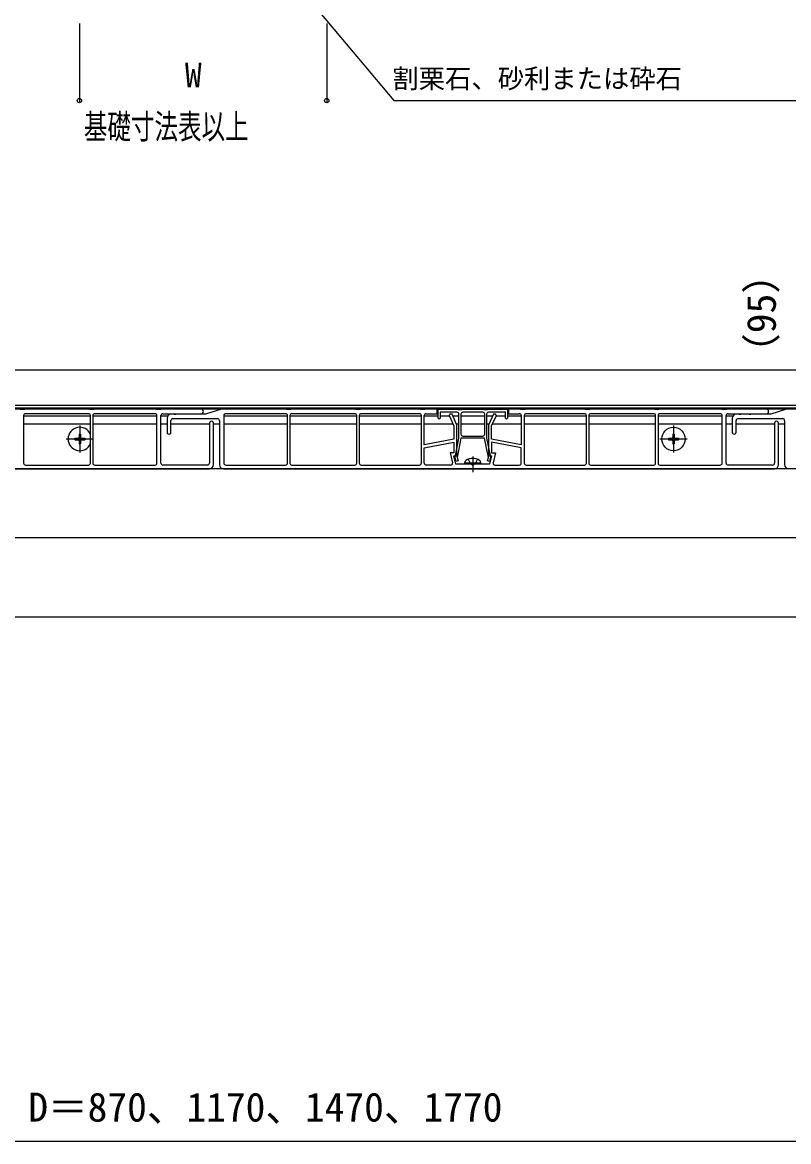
# Model space of a CAD drawing. Units: millimetres, scale not verified. Extents: x -875 to 875, y -1304 to 1297.
# Drawn here: x -149 to 238, y -60 to 505 of the extents above; entities that cross this region are included whole.
import ezdxf
from ezdxf.enums import TextEntityAlignment as Align

# ---------------------------------------------------------------- set-up
doc = ezdxf.new("R2010")
doc.units = ezdxf.units.MM
doc.header["$LTSCALE"] = 8
for name, color, linetype in [('0-3_YKK_11', 7, 'Continuous'), ('0-5_YKK_12', 2, 'Continuous'), ('0-6_YKK_13', 4, 'Continuous'), ('0-8_YKK_D', 6, 'Continuous')]:
    doc.layers.add(name, color=color, linetype=linetype)
doc.styles.add('ＭＳ ゴシック', font='')
doc.styles.get('ＭＳ ゴシック').set_extended_font_data('MS Gothic')

msp = doc.modelspace()

# ---------------------------------------------------------------- linework, layer by layer
at = {"layer": '0-3_YKK_11'}
for p, q in [((-148.2, 306.6), (-148.2, 282.6)), ((-115.4, 307.6), (-147.2, 307.6)), ((-114.4, 282.6), (-114.4, 306.6)), ((-113.2, 306.6), (-113.2, 282.6)), ((-81.8, 307.6), (-112.2, 307.6)), ((-80.8, 282.6), (-80.8, 306.6)), ((-78.8, 282.6), (-78.8, 306.6)), ((-77.8, 307.6), (-58.4, 307.6)), ((-47.015, 306.6), (-47.015, 282.6)), ((-15.815, 307.6), (-46.015, 307.6)), ((-14.815, 282.6), (-14.815, 306.6)), ((-13.615, 306.6), (-13.615, 282.6)), ((19.185, 307.6), (-12.615, 307.6)), ((20.185, 282.6), (20.185, 306.6)), ((21.385, 306.6), (21.385, 282.6)), ((51.785, 307.6), (22.385, 307.6)), ((52.785, 282.6), (52.785, 306.6)), ((72.785, 307.3), (72.785, 297.3)), ((84.785, 297.3), (84.785, 307.3)), ((104.785, 306.6), (104.785, 282.6)), ((135.185, 307.6), (105.785, 307.6)), ((136.185, 282.6), (136.185, 306.6)), ((137.385, 306.6), (137.385, 282.6)), ((170.185, 307.6), (138.385, 307.6)), ((171.185, 282.6), (171.185, 306.6)), ((172.385, 306.6), (172.385, 282.6)), ((203.785, 307.6), (173.385, 307.6)), ((204.785, 282.6), (204.785, 306.6)), ((206.785, 282.6), (206.785, 306.6)), ((207.785, 307.6), (227.185, 307.6)), ((-75.715, 305.3), (-75.715, 298.3)), ((-73.715, 298.3), (-73.715, 304.1)), ((-72.715, 305.1), (-50.215, 305.1)), ((-54.3, 302.8), (-54.3, 282.6)), ((-52.3, 281.8), (-52.3, 302.8)), ((-49.215, 304.1), (-49.215, 281.8)), ((209.866, 305.3), (209.866, 298.3)), ((211.866, 298.3), (211.866, 304.1)), ((212.866, 305.1), (235.366, 305.1)), ((231.285, 302.8), (231.285, 282.6)), ((233.285, 281.8), (233.285, 302.8)), ((236.366, 304.1), (236.366, 281.8)), ((73.785, 296.3), (83.785, 296.3)), ((54.285, 282.6), (54.285, 290.27)), ((103.285, 282.6), (103.285, 290.27)), ((-332.8, 279.8), (-54.3, 279.8)), ((-147.2, 281.6), (-115.4, 281.6)), ((-112.2, 281.6), (-81.8, 281.6)), ((-55.3, 281.6), (-77.8, 281.6)), ((-47.215, 279.8), (231.285, 279.8)), ((-46.015, 281.6), (-15.815, 281.6)), ((-12.615, 281.6), (19.185, 281.6)), ((22.385, 281.6), (51.785, 281.6)), ((67.596, 281.6), (55.285, 281.6)), ((89.974, 281.6), (102.285, 281.6)), ((105.785, 281.6), (135.185, 281.6)), ((138.385, 281.6), (170.185, 281.6)), ((173.385, 281.6), (203.785, 281.6)), ((230.285, 281.6), (207.785, 281.6))]:
    msp.add_line(p, q, dxfattribs=at)
for points in [[(-58.4, 309.8), (-78.3, 309.8), (-78.8, 309.65), (-80.8, 309.65), (-81.3, 309.8), (-112.3, 309.8), (-112.8, 309.65), (-114.8, 309.65), (-115.3, 309.8), (-147.3, 309.8), (-147.8, 309.65), (-149.8, 309.65), (-150.3, 309.8), (-180.05, 309.8), (-180.55, 309.65), (-182.55, 309.65), (-183.05, 309.8), (-188.8, 309.8), (-188.8, 307.6), (-183.3, 307.6)], [(55.285, 307.6), (60.785, 307.6), (60.785, 309.8), (55.035, 309.8), (54.535, 309.65), (52.535, 309.65), (52.035, 309.8), (22.285, 309.8), (21.785, 309.65), (19.785, 309.65), (19.285, 309.8), (-12.715, 309.8), (-13.215, 309.65), (-15.215, 309.65), (-15.715, 309.8), (-48.215, 309.8), (-56.215, 307.3), (-71.195, 307.3), (-71.455, 307.15), (-71.975, 307.15), (-72.235, 307.3), (-73.715, 307.3)], [(103.285, 306.6), (103.285, 291.8), (88.285, 294.8), (88.285, 301.465), (90.685, 306.755), (90.334, 307.3), (89.285, 307.3), (86.785, 301.789), (86.785, 286.3), (88.285, 286.3), (87.285, 282.1), (79.305, 282.1), (79.045, 281.95), (78.525, 281.95), (78.265, 282.1), (70.285, 282.1), (69.285, 286.3), (70.785, 286.3), (70.785, 301.8), (68.285, 307.3), (67.236, 307.3), (66.885, 306.755), (69.285, 301.475), (69.285, 294.8), (54.285, 291.8), (54.285, 306.6)], [(70.785, 308.3), (62.285, 308.3), (62.285, 305.3), (61.785, 304.8), (61.285, 305.3), (61.285, 309.8), (70.785, 309.8), (71.285, 309.65), (73.285, 309.65), (73.785, 309.8), (83.785, 309.8), (84.285, 309.65), (86.285, 309.65), (86.785, 309.8), (96.285, 309.8), (96.285, 305.3), (95.785, 304.8), (95.285, 305.3), (95.285, 308.3), (86.785, 308.3)], [(85.785, 307.3), (85.785, 295.3), (87.548, 286.483), (87.711, 286.272), (87.871, 285.911), (87.165, 283.462), (86.205, 283.738), (86.72, 285.526), (84.765, 295.3), (72.805, 295.3), (70.85, 285.526), (71.365, 283.738), (70.405, 283.462), (69.699, 285.911), (69.859, 286.272), (70.022, 286.483), (71.785, 295.3), (71.785, 307.3)], [(83.785, 308.3), (78.785, 308.3), (73.785, 308.3)], [(227.185, 309.8), (207.285, 309.8), (206.785, 309.65), (204.785, 309.65), (204.285, 309.8), (173.285, 309.8), (172.785, 309.65), (170.785, 309.65), (170.285, 309.8), (138.285, 309.8), (137.785, 309.65), (135.785, 309.65), (135.285, 309.8), (105.535, 309.8), (105.035, 309.65), (103.035, 309.65), (102.535, 309.8), (96.785, 309.8), (96.785, 307.6), (102.285, 307.6)], [(299.866, 307.6), (305.366, 307.6), (305.366, 309.8), (299.616, 309.8), (299.116, 309.65), (297.116, 309.65), (296.616, 309.8), (269.866, 309.8), (269.366, 309.65), (267.366, 309.65), (266.866, 309.8), (237.366, 309.8), (229.366, 307.3), (219.386, 307.3), (219.126, 307.15), (218.606, 307.15), (218.347, 307.3), (214.386, 307.3), (214.126, 307.15), (213.606, 307.15), (213.347, 307.3), (211.866, 307.3)], [(54.285, 290.27), (69.285, 293.27), (69.285, 287.8), (67.386, 287.8), (68.569, 282.832)], [(103.285, 290.27), (88.285, 293.27), (88.285, 287.8), (90.184, 287.8), (89.001, 282.832)]]:
    msp.add_lwpolyline(points, dxfattribs=at)
for centre, radius, start, end in [((-147.2, 306.6), 1, 90.00001, 179.99999), ((-115.4, 306.6), 1, 0.00001, 89.99999), ((-112.2, 306.6), 1, 90.00001, 179.99999), ((-81.8, 306.6), 1, 0.00001, 89.99999), ((-77.8, 306.6), 1, 90.00001, 179.99999), ((-73.715, 305.3), 2, 90.00001, 179.99999), ((-58.4, 308.7), 1.1, 269.99999, 90.00001), ((-46.015, 306.6), 1, 90.00001, 179.99999), ((-15.815, 306.6), 1, 0.00001, 89.99999), ((-12.615, 306.6), 1, 90.00001, 179.99999), ((19.185, 306.6), 1, 0.00001, 89.99999), ((22.385, 306.6), 1, 90.00001, 179.99999), ((51.785, 306.6), 1, 0.00001, 89.99999), ((55.285, 306.6), 1, 90.00001, 179.99999), ((70.785, 307.3), 1, 0.00001, 89.99999), ((73.785, 307.3), 1, 90.00001, 179.99999), ((83.785, 307.3), 1, 0.00001, 89.99999), ((86.785, 307.3), 1, 90.00001, 179.99999), ((102.285, 306.6), 1, 0.00001, 89.99999), ((105.785, 306.6), 1, 90.00001, 179.99999), ((135.185, 306.6), 1, 0.00001, 89.99999), ((138.385, 306.6), 1, 90.00001, 179.99999), ((170.185, 306.6), 1, 0.00001, 89.99999), ((173.385, 306.6), 1, 90.00001, 179.99999), ((203.785, 306.6), 1, 0.00001, 89.99999), ((207.785, 306.6), 1, 90.00001, 179.99999), ((211.866, 305.3), 2, 90.00001, 179.99999), ((227.185, 308.7), 1.1, 269.99999, 90.00001), ((-72.715, 304.1), 1, 90.00001, 179.99999), ((-53.3, 302.8), 1, 359.99999, 180.00001), ((-50.215, 304.1), 1, 0.00001, 89.99999), ((212.866, 304.1), 1, 90.00001, 179.99999), ((232.285, 302.8), 1, 359.99999, 180.00001), ((235.366, 304.1), 1, 0.00001, 89.99999), ((-74.715, 298.3), 1, 179.99999, 0.00001), ((73.785, 297.3), 1, 180.00001, 269.99999), ((83.785, 297.3), 1, 270.00001, 359.99999), ((210.866, 298.3), 1, 179.99999, 0.00001), ((67.596, 282.6), 1, 269.99997, 13.3925), ((89.974, 282.6), 1, 166.6075, 270.00003), ((-147.2, 282.6), 1, 180.00001, 269.99999), ((-115.4, 282.6), 1, 270.00001, 359.99999), ((-112.2, 282.6), 1, 180.00001, 269.99999), ((-81.8, 282.6), 1, 270.00001, 359.99999), ((-77.8, 282.6), 1, 180.00001, 269.99999), ((-55.3, 282.6), 1, 270.00001, 359.99999), ((-54.3, 281.8), 2, 270.00001, 359.99999), ((-47.215, 281.8), 2, 180.00001, 269.99999), ((-46.015, 282.6), 1, 180.00001, 269.99999), ((-15.815, 282.6), 1, 270.00001, 359.99999), ((-12.615, 282.6), 1, 180.00001, 269.99999), ((19.185, 282.6), 1, 270.00001, 359.99999), ((22.385, 282.6), 1, 180.00001, 269.99999), ((51.785, 282.6), 1, 270.00001, 359.99999), ((55.285, 282.6), 1, 180.00001, 269.99999), ((102.285, 282.6), 1, 270.00001, 359.99999), ((105.785, 282.6), 1, 180.00001, 269.99999), ((135.185, 282.6), 1, 270.00001, 359.99999), ((138.385, 282.6), 1, 180.00001, 269.99999), ((170.185, 282.6), 1, 270.00001, 359.99999), ((173.385, 282.6), 1, 180.00001, 269.99999), ((203.785, 282.6), 1, 270.00001, 359.99999), ((207.785, 282.6), 1, 180.00001, 269.99999), ((230.285, 282.6), 1, 270.00001, 359.99999), ((231.285, 281.8), 2, 270.00001, 359.99999), ((238.366, 281.8), 2, 180.00001, 269.99999)]:
    msp.add_arc(centre, radius, start, end, dxfattribs=at)
at = {"layer": '0-5_YKK_12'}
for p, q in [((-704.993, 329.8), (451.7, 329.8)), ((410.7, 311.8), (-280.922, 311.8)), ((410.7, 309.8), (-386.3, 309.8)), ((410.7, 310.3), (-280.831, 310.3)), ((-114.4, 306.3), (-148.2, 306.3)), ((-80.8, 306.3), (-113.2, 306.3)), ((-75.447, 306.3), (-78.8, 306.3)), ((-14.815, 306.3), (-47.015, 306.3)), ((20.185, 306.3), (-13.615, 306.3)), ((52.785, 306.3), (21.385, 306.3)), ((61.285, 306.3), (54.285, 306.3)), ((67.092, 306.3), (62.285, 306.3)), ((71.785, 306.3), (68.74, 306.3)), ((84.785, 306.3), (72.785, 306.3)), ((88.831, 306.3), (85.785, 306.3)), ((95.285, 306.3), (90.478, 306.3)), ((103.285, 306.3), (96.285, 306.3)), ((136.185, 306.3), (104.785, 306.3)), ((171.185, 306.3), (137.385, 306.3)), ((204.785, 306.3), (172.385, 306.3)), ((210.134, 306.3), (206.785, 306.3)), ((-114.4, 302.3), (-148.2, 302.3)), ((-80.8, 302.3), (-113.2, 302.3)), ((-75.715, 302.3), (-78.8, 302.3)), ((-54.3, 302.3), (-73.715, 302.3)), ((-49.215, 302.3), (-52.3, 302.3)), ((-14.815, 302.3), (-47.015, 302.3)), ((20.185, 302.3), (-13.615, 302.3)), ((52.785, 302.3), (21.385, 302.3)), ((68.91, 302.3), (54.285, 302.3)), ((71.785, 302.3), (70.558, 302.3)), ((84.785, 302.3), (72.785, 302.3)), ((87.017, 302.3), (85.785, 302.3)), ((103.285, 302.3), (88.664, 302.3)), ((136.185, 302.3), (104.785, 302.3)), ((171.185, 302.3), (137.385, 302.3)), ((204.785, 302.3), (172.385, 302.3)), ((209.866, 302.3), (206.785, 302.3)), ((231.285, 302.3), (211.866, 302.3)), ((236.366, 302.3), (233.285, 302.3)), ((438.7, 279.8), (-377.8, 279.8)), ((438.7, 244.8), (-377.8, 244.8))]:
    msp.add_line(p, q, dxfattribs=at)
msp.add_lwpolyline([(451.7, 309.8), (451.7, 204.8), (-316.8, 204.8)], dxfattribs=at)
at = {"layer": '0-6_YKK_13'}
for p, q in [((-119.8, 301.7), (-119.8, 287.9)), ((180.2, 301.7), (180.2, 287.9)), ((-112.9, 294.8), (-126.7, 294.8)), ((-122.3, 295.15), (-120.65, 295.15)), ((-122.3, 295.15), (-122.3, 294.45)), ((-122.3, 294.45), (-120.65, 294.45)), ((-120.15, 297.3), (-120.15, 295.65)), ((-120.15, 297.3), (-119.45, 297.3)), ((-119.45, 297.3), (-119.45, 295.65)), ((-118.95, 295.15), (-117.3, 295.15)), ((-118.95, 294.45), (-117.3, 294.45)), ((-117.3, 295.15), (-117.3, 294.45)), ((187.1, 294.8), (173.3, 294.8)), ((177.7, 295.15), (179.35, 295.15)), ((177.7, 295.15), (177.7, 294.45)), ((177.7, 294.45), (179.35, 294.45)), ((179.85, 297.3), (179.85, 295.65)), ((179.85, 297.3), (180.55, 297.3)), ((180.55, 297.3), (180.55, 295.65)), ((181.05, 295.15), (182.7, 295.15)), ((181.05, 294.45), (182.7, 294.45)), ((182.7, 295.15), (182.7, 294.45)), ((-120.15, 293.95), (-120.15, 292.3)), ((-120.15, 292.3), (-119.45, 292.3)), ((-119.45, 293.95), (-119.45, 292.3)), ((179.85, 293.95), (179.85, 292.3)), ((179.85, 292.3), (180.55, 292.3)), ((180.55, 293.95), (180.55, 292.3)), ((74.785, 282.6), (74.926, 283.402)), ((78.785, 286), (78.785, 278.1)), ((82.785, 282.6), (82.644, 283.402)), ((82.785, 282.6), (74.785, 282.6)), ((74.785, 282.6), (74.873, 282.1)), ((82.697, 282.1), (74.873, 282.1)), ((82.785, 282.6), (82.697, 282.1))]:
    msp.add_line(p, q, dxfattribs=at)
for points in [[(76.485, 284.579), (77.64, 282.263), (78.785, 281.654)], [(81.085, 284.579), (79.93, 282.263), (78.785, 281.654)]]:
    msp.add_lwpolyline(points, dxfattribs=at)
msp.add_circle((180.2, 294.8), 5.9, dxfattribs=at)
for centre, radius, start, end in [((-119.8, 294.8), 5.9, 23.75814, 336.24186), ((-120.65, 295.65), 0.5, 270, 0), ((-120.65, 293.95), 0.5, 0, 90), ((-118.95, 295.65), 0.5, 180, 270), ((-118.95, 293.95), 0.5, 90, 180), ((179.35, 295.65), 0.5, 270, 0), ((179.35, 293.95), 0.5, 0, 90), ((181.05, 295.65), 0.5, 180, 270), ((181.05, 293.95), 0.5, 90, 180), ((75.813, 283.246), 0.9, 122.05588, 170), ((78.785, 278.5), 6.5, 57.94412, 122.05588), ((81.757, 283.246), 0.9, 10, 57.94412)]:
    msp.add_arc(centre, radius, start, end, dxfattribs=at)
at = {"layer": '0-8_YKK_D'}
for p, q in [((-120, 504.8), (-120, 464.8)), ((5, 504.8), (5, 464.8)), ((-120, 465.8), (-119.932, 465.8)), ((5, 465.8), (4.932, 465.8)), ((451.7, -60.2), (-418.3, -60.2))]:
    msp.add_line(p, q, dxfattribs=at)
msp.add_lwpolyline([(-14.781, 529.796), (-12.049, 526.541), (38.918, 465.8), (243.006, 465.8)], dxfattribs=at)
for centre in [(-120, 465.8), (5, 465.8)]:
    msp.add_circle(centre, 1.075, dxfattribs=at)

# ---------------------------------------------------------------- texts
at = {"layer": '0-8_YKK_D', "style": 'ＭＳ ゴシック'}
for s, height, p in [('W', 12.46, (-66.676, 468.8)), ('割栗石、砂利または砕石', 9.751, (38.164, 469.104)), ('D＝870、1170、1470、1770', 14.66, (-145.8, -54.473))]:
    msp.add_text(s, height=height, dxfattribs=at).set_placement(p, align=Align.BOTTOM_LEFT)
at = {"layer": '0-8_YKK_D', "style": 'ＭＳ ゴシック', "width": 0.7}
msp.add_text('基礎寸法表以上', height=12.46, dxfattribs=at).set_placement((-117.744, 442.709), align=Align.BOTTOM_LEFT)
at = {"layer": '0-8_YKK_D', "style": 'ＭＳ ゴシック'}
msp.add_text('（95）', height=14.66, rotation=90, dxfattribs=at).set_placement((236.31, 328.266), align=Align.BOTTOM_LEFT)

doc.saveas('drawing.dxf')
